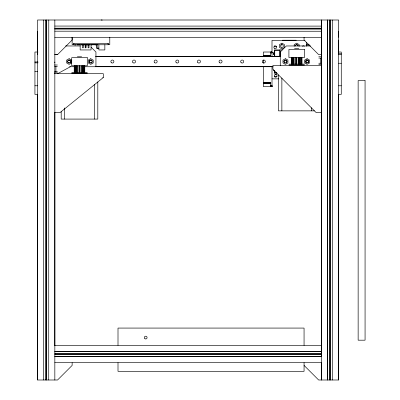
<?xml version="1.0" encoding="UTF-8"?>
<svg xmlns="http://www.w3.org/2000/svg" width="400" height="400" viewBox="0 0 400 400"><rect width="100%" height="100%" fill="white"/><g stroke="black" fill="none" stroke-linecap="round" stroke-linejoin="round"><path stroke-width="0.6" d="M72.14 362.69L72.14 365.42L57.56 380L37.525 379.995L37.525 94.375M37.525 54.615L37.525 31.25M54.835 345.62L54.835 112.5M54.835 62.835L54.835 61.97M72.14 37.265L72.14 44.665L73.655 44.665L73.655 43.365L108.27 43.365L108.27 44.665L109.785 44.665L109.785 37.18M274.735 50.2L274.735 56.26M274.3 56.26L279.925 56.26L279.925 50.2L274.3 50.2M304.06 365.415L318.645 379.995L338.675 379.995L338.675 94.375M338.675 40.035L338.675 54.615L341.27 54.615M338.675 37.305L338.675 31.25M57.56 54.615L54.835 54.615L57.56 54.615L72.14 40.035L72.14 37.305M54.4 73.22L54.835 73.655L103.295 73.655L103.295 77.545L60.025 112.595L54.835 112.595M57.43 73.775L70.41 66.73M54.835 26.06L321.37 26.11M54.835 28.205L321.37 28.205M54.835 28.655L321.37 28.655M54.835 29.105L321.37 29.105M54.835 31.195L321.37 31.25M54.835 37.305L321.37 37.305M282.39 40.23L296.24 40.23M305.055 40.335L272.005 40.335L272.005 56.745M306.62 44.23L309.02 44.23M74.725 44.95L75.845 44.95M78.105 44.95L76.95 44.755M78.335 44.95L78.6 44.755M81.035 44.95L82.23 44.755M82.465 44.95L83.55 44.755M83.78 44.95L84.94 44.755M85.19 44.95L88.39 44.95M89.79 44.95L88.63 44.755M91.735 44.95L90.745 44.755M95.16 44.95L96.215 44.755M306.62 45.095L309.62 45.095M65.575 45.96L80.095 45.96M310.63 45.96L286.32 45.96L280.265 52.02L280.265 65.51M85.17 46.92L86.035 46.92M98.88 48.11L97.15 48.11L97.15 44.755M98.88 48.545L96.72 48.545L96.66 44.755M294.54 48.555L298.87 48.555M282.35 49.855L279.925 49.855L279.925 56.255M279.925 50.03L274.3 50.03L274.3 56.635M37.96 52.02L34.93 52.02L34.93 94.42L37.525 94.42M272.005 52.015L263.355 52.015L263.355 56.64M338.675 52.02L341.27 52.02L341.27 94.42L338.675 94.42M272.005 52.09L270.71 52.11L272.005 52.15M270.71 52.28L272.005 52.22M270.71 52.315L272.005 52.315M270.71 52.395L272.005 52.395M270.71 52.46L272.005 52.46M270.71 52.575L272.005 52.575M270.71 52.67L272.005 52.67M270.71 52.77L272.005 52.77M270.71 52.945L272.005 52.945M273.61 53.055L274.645 53.055M338.785 53.75L341.27 53.75M273.61 53.92L274.645 53.92M273.61 54.355L274.645 54.355M321.37 54.61L318.645 54.61L304.06 40.03L304.06 37.305M263.355 55.415L270.71 55.415M263.355 55.59L270.71 55.59M263.355 55.685L270.71 55.685M263.355 55.78L270.71 55.78M263.355 55.9L270.71 55.9M263.355 55.965L270.71 55.965M263.355 56.08L270.71 56.045M263.355 56.14L270.71 56.14M263.355 56.25L270.71 56.205M95.74 56.345L280.465 56.345M95.74 56.52L280.465 56.52M77.335 56.78L81.66 56.78M318.775 56.76L321.585 56.76M318.775 58.06L321.585 58.06M34.93 61.97L38.04 61.97M34.93 62.835L38.04 62.835M318.775 63.25L321.585 63.25M338.675 63.27L341.27 63.27M288.915 64.135L304.495 64.135M318.775 64.55L321.585 64.55M54.615 65L57.43 65M288.915 65L304.495 65M321.37 65.43L272.91 65.43L272.91 69.325L316.175 112.595L321.37 112.595M54.615 66.295L57.43 66.295M95.74 66.555L272.975 66.555M69.53 66.73L74.77 66.73M84.505 66.73L272.975 66.73M34.93 71.49L37.525 71.49M54.615 71.49L57.43 71.49M71.71 72.355L87.285 72.355M54.615 72.79L57.43 72.79M274.3 72.875L276.465 72.875M277.04 73.045L274.3 73.045L274.3 70.425M71.71 73.22L87.285 73.22M274.48 76.68L276.95 76.68M102.69 77.545L103.295 77.545M272.005 78.845L278.85 78.845M263.355 82.305L270.71 82.31L270.71 86.625M263.355 82.42L270.71 82.375M263.355 82.49L270.71 82.49M263.355 82.54L270.71 82.61L263.355 82.65M263.355 82.725L270.71 82.725M263.355 82.83L270.71 82.83M263.355 82.91L270.71 82.91M263.355 83.045L270.71 83.045M263.355 83.275L270.71 83.2M263.355 83.315L270.71 83.315M270.71 85.655L272.005 85.62M34.93 85.77L37.525 85.77M270.71 85.735L272.005 85.735M338.675 85.77L341.27 85.77M270.71 85.89L272.005 85.89M270.71 86.02L272.005 86.02M270.71 86.105L272.005 86.105M270.71 86.21L272.005 86.21M270.71 86.32L272.005 86.285M270.71 86.39L272.005 86.445M270.71 86.515L272.005 86.515M270.71 86.56L272.005 86.59M314.43 110.865L278.405 110.865L278.405 74.905M54.835 345.38L321.37 345.38M54.835 351.44L321.37 351.44M54.835 351.49L321.37 351.49M54.835 353.585L321.37 353.585M54.835 354.035L321.37 354.035M54.835 354.485L321.37 354.485M54.835 356.58L321.37 356.58L321.37 20L321.37 379.995L321.37 362.69L54.835 362.69M54.835 356.63L321.37 356.63M91.18 47.26L95.94 52.02L95.94 66.73M338.675 379.995L338.675 20L37.525 20L37.525 379.995M332.62 20L332.565 379.995M330.47 20L330.47 379.995M330.02 20L330.02 379.995M329.575 20L329.575 379.995M327.48 20L327.48 379.995M327.425 20L327.425 379.995M320.285 58.06L320.285 63.25M311.545 107.765L311.545 110.865M306.62 42.5L306.62 46.25M306.62 59.75L306.62 63.14M304.06 345.38L304.06 328.075L118.005 328.075L118.005 345.38M304.06 362.69L304.06 371.34L118.005 371.34L118.005 362.69M301.97 57.555L301.97 64.135M301.735 57.555L301.735 64.135M301.665 57.555L301.665 64.135M301 57.555L301 64.135M300.88 57.555L300.88 64.135M299.86 57.555L299.86 64.135M299.71 57.555L299.71 64.135M299.135 46.31L299.135 44.6L296.67 43.18L294.205 44.6L294.205 46.31M298.415 57.555L298.415 64.135M298.245 57.555L298.245 64.135M296.8 57.555L296.8 64.135M296.615 57.555L296.615 64.135M295.17 57.555L295.17 64.135M294.995 57.555L294.995 64.135M293.7 57.555L293.7 64.135M293.55 57.555L293.55 64.135M292.53 57.555L292.53 64.135M292.415 57.555L292.415 64.135M291.75 57.555L291.75 64.135M291.675 57.555L291.675 64.135M291.44 57.555L291.44 64.135M281.865 78.005L281.865 110.865M274.735 71.055L274.735 73.045M273.61 52.41L273.61 54.57M273.61 69.865L273.61 70.665M272.005 66.425L272.005 86.625L263.355 86.63L263.355 66.605M270.71 52.015L270.71 56.345M263.355 60.05L263.355 63.14M108.055 43.375L108.055 44.755L73.87 44.755L73.87 43.375M104.85 44.755L104.85 49.95L98.88 49.95L98.88 44.755M97.8 81.885L97.8 119.085L61.195 119.085L61.195 111.645M97.51 44.755L96.425 44.755M95.085 44.755L94.265 44.755M94.34 84.365L94.34 119.085M94.07 44.755L93.82 44.755M93.625 44.755L91.82 44.755M91.055 44.755L91.055 49.95L80.15 49.95L80.15 44.755M88.98 44.715L88.98 47.785L88.11 47.785L88.11 44.715M86.035 44.715L86.035 47.785L85.17 47.785L85.17 44.715M84.765 65.78L84.765 72.355M84.525 65.78L84.525 72.355M84.455 65.78L84.455 72.355M83.79 65.78L83.79 72.355M83.675 65.78L83.675 72.355M83.31 44.715L83.31 47.785L82.445 47.785L82.445 44.715M82.65 65.78L82.65 72.355M82.5 65.78L82.5 72.355M81.205 65.78L81.205 72.355M81.035 65.78L81.035 72.355M80.015 44.755L78.925 44.755M79.59 65.78L79.59 72.355M79.405 65.78L79.405 72.355M77.96 65.78L77.96 72.355M77.79 65.78L77.79 72.355M76.495 65.78L76.495 72.355M76.345 65.78L76.345 72.355M75.32 65.78L75.32 72.355M75.205 65.78L75.205 72.355M74.54 65.78L74.54 72.355M74.47 65.78L74.47 72.355M74.23 65.78L74.23 72.355M64.655 107.925L64.655 119.085M55.915 66.295L55.915 71.49M54.835 20L54.835 380M48.775 20L48.725 379.995M46.63 20L46.63 379.995M46.18 20L46.18 379.995M45.73 20L45.73 379.995M43.635 20L43.585 379.995M101.13 20A8.655 8.655 0 0 1 102.26 20.075M70.575 61.93A1.515 1.515 0 0 1 69.505 63M68.72 63A1.515 1.515 0 0 1 68.355 62.85M68.04 62.61A1.515 1.515 0 0 1 67.65 61.145M67.8 60.78A1.515 1.515 0 0 1 68.355 60.225M68.72 60.075A1.515 1.515 0 0 1 70.575 61.145M92.21 61.93A1.515 1.515 0 0 1 91.14 63M90.355 63A1.515 1.515 0 0 1 89.285 61.145M89.435 60.78A1.515 1.515 0 0 1 89.99 60.225M90.355 60.075A1.515 1.515 0 0 1 92.21 61.145M285.065 60.075A1.515 1.515 0 0 1 286.92 61.145A1.515 1.515 0 0 1 285.85 63M285.065 63A1.515 1.515 0 0 1 284.7 60.225M306.7 60.075A1.515 1.515 0 0 1 308.555 61.145A1.515 1.515 0 0 1 307.48 63M306.7 63A1.515 1.515 0 0 1 306.335 62.85M306.02 62.61A1.515 1.515 0 0 1 305.625 61.145M305.78 60.78A1.515 1.515 0 0 1 306.335 60.225M302.405 46.28A1.385 1.385 0 0 1 304.36 46.28M295.285 46.025A1.385 1.385 0 0 1 296.67 44.64A1.385 1.385 0 0 1 298.055 46.025M281.095 45.135A16.44 16.44 0 0 1 282.175 44.56M296.45 44.56A16.44 16.44 0 0 1 297.535 45.135M276.595 46.175A1.3 1.3 0 0 1 274.215 45.865M276.385 74.14A1.3 1.3 0 0 1 275.135 74.475M69.11 58.69L66.645 60.115L66.645 62.96L69.11 64.385L71.58 62.96L71.58 60.115L69.11 58.69M90.745 58.69L88.28 60.115L88.28 62.96L90.745 64.385L93.215 62.96L93.215 60.115L90.745 58.69M281.96 43.18L279.495 44.6L279.495 47.45L281.96 48.875L284.425 47.45L284.425 44.6L281.96 43.18M285.455 58.69L282.99 60.115L282.99 62.96L285.455 64.385L287.92 62.96L287.92 60.115L285.455 58.69M307.09 58.69L304.625 60.115L304.625 62.96L307.09 64.385L309.555 62.96L309.555 60.115L307.09 58.69M304.495 49.425L288.915 49.425L288.915 57.555L304.495 57.555L304.495 49.425M87.285 57.645L71.71 57.645L71.71 65.78L87.285 65.78L87.285 57.645M365.07 80.575L358.145 80.575L358.145 340.19L365.07 340.19L365.07 80.575M111.31 62.61A1.515 1.515 0 0 0 113.845 61.93A1.515 1.515 0 0 0 111.99 60.075A1.515 1.515 0 0 0 111.31 62.61M132.945 62.61A1.515 1.515 0 0 0 135.48 61.93A1.515 1.515 0 0 0 133.625 60.075A1.515 1.515 0 0 0 132.945 62.61M154.58 62.61A1.515 1.515 0 0 0 157.115 61.93A1.515 1.515 0 0 0 155.26 60.075A1.515 1.515 0 0 0 154.58 62.61M176.215 62.61A1.515 1.515 0 0 0 178.745 61.93A1.515 1.515 0 0 0 176.89 60.075A1.515 1.515 0 0 0 176.215 62.61M197.85 62.61A1.515 1.515 0 0 0 200.38 61.93A1.515 1.515 0 0 0 198.525 60.075A1.515 1.515 0 0 0 197.85 62.61M219.48 62.61A1.515 1.515 0 0 0 222.015 61.93A1.515 1.515 0 0 0 220.16 60.075A1.515 1.515 0 0 0 219.48 62.61M241.115 62.61A1.515 1.515 0 0 0 243.65 61.93A1.515 1.515 0 0 0 241.795 60.075A1.515 1.515 0 0 0 241.115 62.61M262.75 62.61A1.515 1.515 0 0 0 265.285 61.93A1.515 1.515 0 0 0 263.43 60.075A1.515 1.515 0 0 0 262.75 62.61M90.055 62.735A1.385 1.385 0 0 0 92.13 61.54A1.385 1.385 0 0 0 90.055 60.34A1.385 1.385 0 0 0 90.055 62.735M68.42 62.735A1.385 1.385 0 0 0 70.495 61.54A1.385 1.385 0 0 0 68.42 60.34A1.385 1.385 0 0 0 68.42 62.735M274.995 77.015A1.385 1.385 0 0 0 277.07 75.815A1.385 1.385 0 0 0 274.995 74.615A1.385 1.385 0 0 0 274.995 77.015M274.56 48.46A1.385 1.385 0 0 0 276.635 47.26A1.385 1.385 0 0 0 274.56 46.06A1.385 1.385 0 0 0 274.56 48.46M281.265 47.225A1.385 1.385 0 0 0 283.345 46.025A1.385 1.385 0 0 0 281.265 44.825A1.385 1.385 0 0 0 281.265 47.225M306.4 62.735A1.385 1.385 0 0 0 308.475 61.54A1.385 1.385 0 0 0 306.4 60.34A1.385 1.385 0 0 0 306.4 62.735M284.475 62.515A1.385 1.385 0 0 0 286.795 61.895A1.385 1.385 0 0 0 285.095 60.2A1.385 1.385 0 0 0 284.475 62.515M145.005 338.79A1.385 1.385 0 0 0 147.085 337.59A1.385 1.385 0 0 0 145.005 336.395A1.385 1.385 0 0 0 145.005 338.79"/></g></svg>
